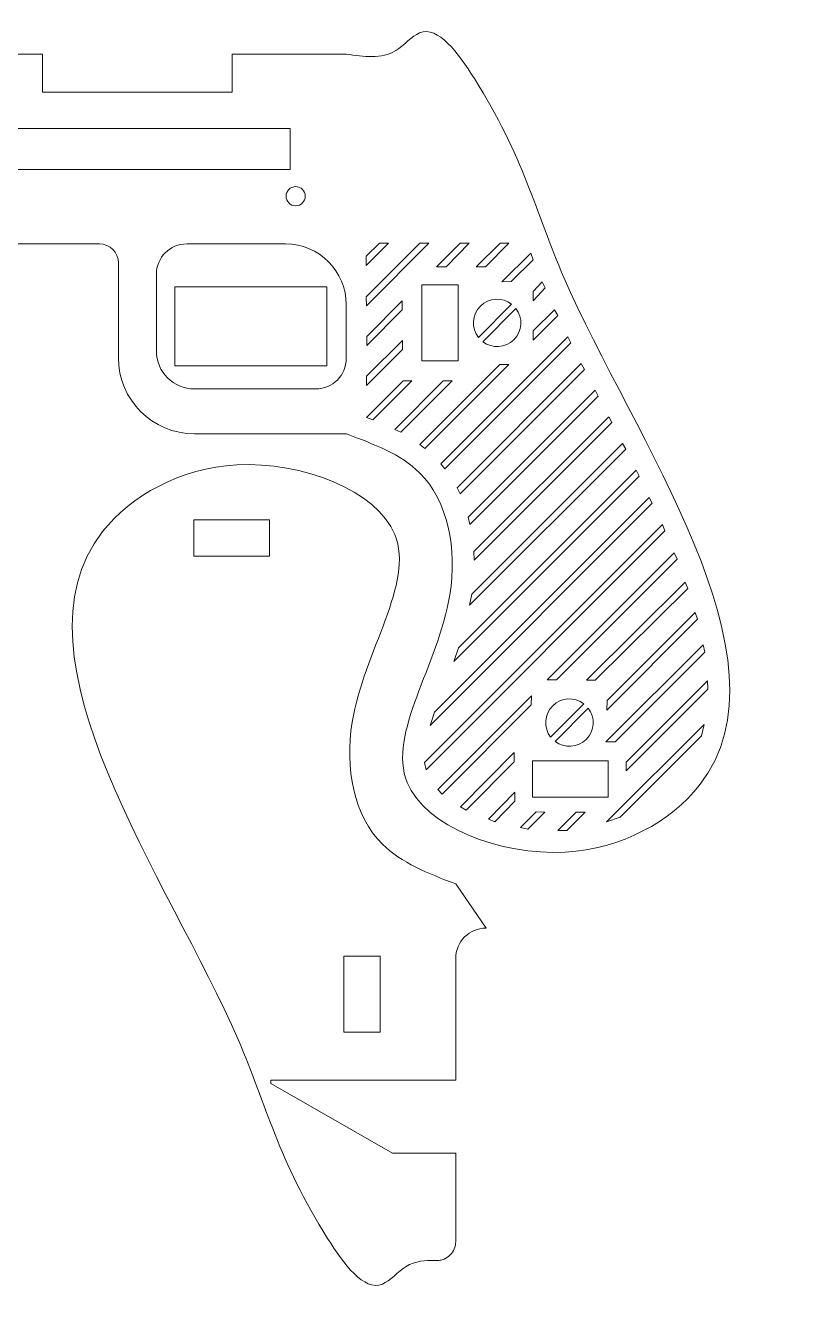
# Model space of a CAD drawing. Header units: inches. Extents: x -18 to -5.3, y 0.3 to 12.1.
# Drawn here: x -10.36 to -5.28, y 3.73 to 12.06 of the extents above; entities that cross this region are included whole.
import ezdxf

# ---------------------------------------------------------------- set-up
doc = ezdxf.new("R2010")
doc.units = ezdxf.units.IN
doc.header["$MEASUREMENT"] = 0
doc.layers.add('VISIBLE', color=7, linetype='Continuous')

msp = doc.modelspace()

# ---------------------------------------------------------------- linework, layer by layer
at = {"layer": 'VISIBLE', "color": 250, "lineweight": 9}
for points, knots in [([(-8.2492, 9.3744), (-8.0698, 9.3056), (-7.8912, 9.2417), (-7.7671, 9.1177), (-7.7671, 9.1177), (-7.58, 8.9306), (-7.5185, 8.6179), (-7.5682, 8.3135), (-7.5682, 8.3135), (-7.6441, 7.8483), (-7.9796, 7.4025), (-7.849, 7.0789), (-7.849, 7.0789), (-7.7317, 6.7885), (-7.2389, 6.5966), (-6.8092, 6.6204), (-6.8092, 6.6204), (-6.436, 6.6411), (-6.1104, 6.8243), (-5.9258, 7.0599), (-5.9258, 7.0599), (-5.2785, 7.8859), (-6.3657, 9.3547), (-6.8174, 10.4031), (-6.8174, 10.4031), (-7.0049, 10.8384), (-7.0828, 11.2013), (-7.4069, 11.7132), (-7.4069, 11.7132), (-7.5127, 11.8804), (-7.6448, 12.0635), (-7.7672, 12.0138), (-7.7672, 12.0138), (-7.8183, 11.993), (-7.8677, 11.9316), (-7.9246, 11.8972), (-7.9246, 11.8972), (-8.0193, 11.8398), (-8.1346, 11.8571), (-8.25, 11.8744)], [0, 0, 0, 0, 0.1, 0.1, 0.1, 0.1, 0.2, 0.2, 0.2, 0.2, 0.3, 0.3, 0.3, 0.3, 0.4, 0.4, 0.4, 0.4, 0.5, 0.5, 0.5, 0.5, 0.6, 0.6, 0.6, 0.6, 0.7, 0.7, 0.7, 0.7, 0.8, 0.8, 0.8, 0.8, 0.9, 0.9, 0.9, 0.9, 1, 1, 1, 1]), ([(-8.52, 10.9387), (-8.52, 10.9735), (-8.5482, 11.0017), (-8.583, 11.0017), (-8.583, 11.0017), (-8.6178, 11.0017), (-8.646, 10.9735), (-8.646, 10.9387), (-8.646, 10.9387), (-8.646, 10.9039), (-8.6178, 10.8757), (-8.583, 10.8757), (-8.583, 10.8757), (-8.5482, 10.8757), (-8.52, 10.9039), (-8.52, 10.9387), (-8.52, 10.9387), (-8.52, 10.9387), (-8.52, 10.9387), (-8.52, 10.9387)], [0, 0, 0, 0, 0.2, 0.2, 0.2, 0.2, 0.4, 0.4, 0.4, 0.4, 0.6, 0.6, 0.6, 0.6, 0.8, 0.8, 0.8, 0.8, 1, 1, 1, 1]), ([(-7.5295, 6.4109), (-7.7089, 6.4796), (-7.8883, 6.5485), (-8.0123, 6.6725), (-8.0123, 6.6725), (-8.1995, 6.8595), (-8.261, 7.1723), (-8.2113, 7.4766), (-8.2113, 7.4766), (-8.1354, 7.9419), (-7.7998, 8.3877), (-7.9305, 8.7112), (-7.9305, 8.7112), (-8.0477, 9.0016), (-8.5405, 9.1936), (-8.9703, 9.1698), (-8.9703, 9.1698), (-9.3434, 9.1491), (-9.6691, 8.9658), (-9.8536, 8.7303), (-9.8536, 8.7303), (-10.501, 7.9043), (-9.4138, 6.4354), (-8.9621, 5.387), (-8.9621, 5.387), (-8.7746, 4.9517), (-8.6966, 4.5889), (-8.3726, 4.0769), (-8.3726, 4.0769), (-8.2668, 3.9097), (-8.1347, 3.7266), (-8.0122, 3.7764), (-8.0122, 3.7764), (-7.9611, 3.7972), (-7.9117, 3.8585), (-7.8549, 3.8929), (-7.8549, 3.8929), (-7.7966, 3.9282), (-7.7305, 3.9353), (-7.6614, 3.9314)], [0, 0, 0, 0, 0.1, 0.1, 0.1, 0.1, 0.2, 0.2, 0.2, 0.2, 0.3, 0.3, 0.3, 0.3, 0.4, 0.4, 0.4, 0.4, 0.5, 0.5, 0.5, 0.5, 0.6, 0.6, 0.6, 0.6, 0.7, 0.7, 0.7, 0.7, 0.8, 0.8, 0.8, 0.8, 0.9, 0.9, 0.9, 0.9, 1, 1, 1, 1]), ([(-7.5295, 4.0563), (-7.5295, 4.04), (-7.5327, 4.0239), (-7.5389, 4.0088), (-7.5389, 4.0088), (-7.545, 3.9937), (-7.5541, 3.98), (-7.5655, 3.9684), (-7.5655, 3.9684), (-7.577, 3.9569), (-7.5906, 3.9476), (-7.6055, 3.9412), (-7.6055, 3.9412), (-7.6143, 3.9375), (-7.6235, 3.9348), (-7.6329, 3.9331), (-7.6329, 3.9331), (-7.6423, 3.9315), (-7.6519, 3.9309), (-7.6614, 3.9314)], [0, 0, 0, 0, 0.2, 0.2, 0.2, 0.2, 0.4, 0.4, 0.4, 0.4, 0.6, 0.6, 0.6, 0.6, 0.8, 0.8, 0.8, 0.8, 1, 1, 1, 1])]:
    msp.add_open_spline(points, degree=3, knots=knots, dxfattribs=at)
for points in [[(-14, 11.8744), (-14, 11.8744), (-10.25, 11.8744), (-10.25, 11.8744)], [(-10.25, 11.6244), (-10.25, 11.6244), (-10.25, 11.8744), (-10.25, 11.8744)], [(-9, 11.8744), (-9, 11.8744), (-8.25, 11.8744), (-8.25, 11.8744)], [(-9, 11.8744), (-9, 11.8744), (-9, 11.6244), (-9, 11.6244)], [(-9, 11.6244), (-9, 11.6244), (-10.25, 11.6244), (-10.25, 11.6244)], [(-15.6072, 11.3844), (-15.6072, 11.3844), (-8.6197, 11.3844), (-8.6197, 11.3844)], [(-8.6197, 11.3844), (-8.6197, 11.3844), (-8.6197, 11.1144), (-8.6197, 11.1144)], [(-8.6197, 11.1144), (-8.6197, 11.1144), (-15.6072, 11.1144), (-15.6072, 11.1144)], [(-9.875, 10.6244), (-9.875, 10.6244), (-14, 10.6244), (-14, 10.6244)], [(-9.75, 10.4994), (-9.75, 10.5684), (-9.8059, 10.6244), (-9.875, 10.6244)], [(-9.3, 10.6244), (-9.4104, 10.6244), (-9.5, 10.5348), (-9.5, 10.4244)], [(-9.3, 10.6244), (-9.3, 10.6244), (-8.65, 10.6244), (-8.65, 10.6244)], [(-8.25, 10.2244), (-8.25, 10.4453), (-8.4291, 10.6244), (-8.65, 10.6244)], [(-9.75, 10.4994), (-9.75, 10.4994), (-9.75, 9.8744), (-9.75, 9.8744)], [(-9.5, 9.9199), (-9.5, 9.9199), (-9.5, 10.4244), (-9.5, 10.4244)], [(-9.3783, 10.3411), (-9.3783, 10.3411), (-9.3783, 10.3411), (-9.3783, 10.3411)], [(-9.3783, 10.3411), (-9.3783, 10.3411), (-8.3783, 10.3411), (-8.3783, 10.3411)], [(-9.3783, 10.3411), (-9.3783, 10.3411), (-9.3783, 10.3411), (-9.3783, 10.3411)], [(-9.3783, 9.8211), (-9.3783, 9.8211), (-9.3783, 10.3411), (-9.3783, 10.3411)], [(-8.3783, 10.3411), (-8.3783, 10.3411), (-8.3783, 10.3411), (-8.3783, 10.3411)], [(-8.3783, 10.3411), (-8.3783, 10.3411), (-8.3783, 9.8211), (-8.3783, 9.8211)], [(-7.753, 9.8552), (-7.753, 9.8552), (-7.753, 10.3552), (-7.753, 10.3552)], [(-7.753, 10.3552), (-7.753, 10.3552), (-7.513, 10.3552), (-7.513, 10.3552)], [(-7.513, 10.3552), (-7.513, 10.3552), (-7.513, 9.8552), (-7.513, 9.8552)], [(-9.75, 9.8744), (-9.75, 9.5982), (-9.5261, 9.3744), (-9.25, 9.3744)], [(-9.5, 9.9199), (-9.5, 9.7818), (-9.3881, 9.6699), (-9.25, 9.6699)], [(-8.45, 9.6699), (-8.3395, 9.6699), (-8.25, 9.7594), (-8.25, 9.8699)], [(-7.513, 9.8552), (-7.513, 9.8552), (-7.753, 9.8552), (-7.753, 9.8552)], [(-9.3783, 9.8211), (-9.3783, 9.8211), (-9.3783, 9.8211), (-9.3783, 9.8211)], [(-8.3783, 9.8211), (-8.3783, 9.8211), (-9.3783, 9.8211), (-9.3783, 9.8211)], [(-8.45, 9.6699), (-8.45, 9.6699), (-9.25, 9.6699), (-9.25, 9.6699)], [(-9.25, 9.3744), (-9.25, 9.3744), (-8.25, 9.3744), (-8.25, 9.3744)], [(-9.2544, 8.8081), (-9.2544, 8.8081), (-9.2544, 8.8081), (-9.2544, 8.8081)], [(-8.7544, 8.8081), (-8.7544, 8.8081), (-9.2544, 8.8081), (-9.2544, 8.8081)], [(-9.2544, 8.8081), (-9.2544, 8.8081), (-9.2544, 8.5681), (-9.2544, 8.5681)], [(-8.7544, 8.5681), (-8.7544, 8.5681), (-8.7544, 8.8081), (-8.7544, 8.8081)], [(-9.2544, 8.5681), (-9.2544, 8.5681), (-9.2544, 8.5681), (-9.2544, 8.5681)], [(-9.2544, 8.5681), (-9.2544, 8.5681), (-9.2544, 8.5681), (-9.2544, 8.5681)], [(-9.2544, 8.5681), (-9.2544, 8.5681), (-8.7544, 8.5681), (-8.7544, 8.5681)], [(-8.7544, 8.5681), (-8.7544, 8.5681), (-8.7544, 8.5681), (-8.7544, 8.5681)], [(-7.0251, 6.982), (-7.0251, 6.982), (-7.0251, 7.222), (-7.0251, 7.222)], [(-7.0251, 7.222), (-7.0251, 7.222), (-6.5251, 7.222), (-6.5251, 7.222)], [(-6.5251, 7.222), (-6.5251, 7.222), (-6.5251, 6.982), (-6.5251, 6.982)], [(-6.5251, 6.982), (-6.5251, 6.982), (-7.0251, 6.982), (-7.0251, 6.982)], [(-7.5295, 6.4109), (-7.5295, 6.4109), (-7.3295, 6.1202), (-7.3295, 6.1202)], [(-7.3295, 6.1202), (-7.44, 6.1202), (-7.5295, 6.0307), (-7.5295, 5.9202)], [(-8.2664, 5.935), (-8.2664, 5.935), (-8.2664, 5.435), (-8.2664, 5.435)], [(-8.2664, 5.935), (-8.2664, 5.935), (-8.2664, 5.935), (-8.2664, 5.935)], [(-8.0264, 5.935), (-8.0264, 5.935), (-8.2664, 5.935), (-8.2664, 5.935)], [(-8.0264, 5.435), (-8.0264, 5.435), (-8.0264, 5.935), (-8.0264, 5.935)], [(-7.5295, 5.9202), (-7.5295, 5.9202), (-7.5295, 5.1187), (-7.5295, 5.1187)], [(-8.2664, 5.435), (-8.2664, 5.435), (-8.2664, 5.435), (-8.2664, 5.435)], [(-8.2664, 5.435), (-8.2664, 5.435), (-8.0264, 5.435), (-8.0264, 5.435)], [(-8.2664, 5.435), (-8.2664, 5.435), (-8.2664, 5.435), (-8.2664, 5.435)], [(-8.0264, 5.435), (-8.0264, 5.435), (-8.0264, 5.435), (-8.0264, 5.435)], [(-8.7473, 5.1187), (-8.7473, 5.1187), (-8.7473, 5.0978), (-8.7473, 5.0978)], [(-8.7473, 5.1187), (-8.7473, 5.1187), (-8.7473, 5.1187), (-8.7473, 5.1187)], [(-7.5295, 5.1187), (-7.5295, 5.1187), (-8.7473, 5.1187), (-8.7473, 5.1187)], [(-8.7473, 5.0978), (-8.7473, 5.0978), (-8.7473, 5.0978), (-8.7473, 5.0978)], [(-8.7473, 5.0978), (-8.7473, 5.0978), (-7.9459, 4.6393), (-7.9459, 4.6393)], [(-7.5295, 5.1187), (-7.5295, 5.1187), (-7.5295, 5.1187), (-7.5295, 5.1187)], [(-7.9459, 4.6393), (-7.9459, 4.6393), (-7.9459, 4.6393), (-7.9459, 4.6393)], [(-7.9459, 4.6393), (-7.9459, 4.6393), (-7.5295, 4.6393), (-7.5295, 4.6393)], [(-7.5295, 4.6393), (-7.5295, 4.6393), (-7.5295, 4.0563), (-7.5295, 4.0563)], [(-7.5295, 4.0563), (-7.5295, 4.0563), (-7.5295, 4.0563), (-7.5295, 4.0563)]]:
    msp.add_open_spline(points, degree=3, dxfattribs=at)
at = {"layer": 'VISIBLE', "color": 1, "lineweight": 9}
for points, knots in [([(-8.1184, 10.4829), (-8.1184, 10.4829), (-7.9722, 10.6291), (-7.9722, 10.6291), (-7.9722, 10.6291), (-7.9722, 10.6291), (-8.0315, 10.629), (-8.0315, 10.629), (-8.0315, 10.629), (-8.0315, 10.629), (-8.1183, 10.5433), (-8.1183, 10.5433), (-8.1183, 10.5433), (-8.1183, 10.5433), (-8.1184, 10.4829), (-8.1184, 10.4829)], [0, 0, 0, 0, 0.25, 0.25, 0.25, 0.25, 0.5, 0.5, 0.5, 0.5, 0.75, 0.75, 0.75, 0.75, 1, 1, 1, 1]), ([(-8.1177, 10.2172), (-8.1177, 10.2172), (-7.706, 10.6301), (-7.706, 10.6301), (-7.706, 10.6301), (-7.706, 10.6301), (-7.7653, 10.63), (-7.7653, 10.63), (-7.7653, 10.63), (-7.7653, 10.63), (-8.1181, 10.277), (-8.1181, 10.277), (-8.1181, 10.277), (-8.1181, 10.277), (-8.1177, 10.2172), (-8.1177, 10.2172)], [0, 0, 0, 0, 0.25, 0.25, 0.25, 0.25, 0.5, 0.5, 0.5, 0.5, 0.75, 0.75, 0.75, 0.75, 1, 1, 1, 1]), ([(-7.5922, 10.4733), (-7.5922, 10.4733), (-7.4409, 10.63), (-7.4409, 10.63), (-7.4409, 10.63), (-7.4409, 10.63), (-7.5002, 10.6297), (-7.5002, 10.6297), (-7.5002, 10.6297), (-7.5002, 10.6297), (-7.657, 10.4727), (-7.657, 10.4727), (-7.657, 10.4727), (-7.657, 10.4727), (-7.5922, 10.4733), (-7.5922, 10.4733)], [0, 0, 0, 0, 0.25, 0.25, 0.25, 0.25, 0.5, 0.5, 0.5, 0.5, 0.75, 0.75, 0.75, 0.75, 1, 1, 1, 1]), ([(-7.333, 10.4733), (-7.333, 10.4733), (-7.1794, 10.6287), (-7.1794, 10.6287), (-7.1794, 10.6287), (-7.1794, 10.6287), (-7.2369, 10.629), (-7.2369, 10.629), (-7.2369, 10.629), (-7.2369, 10.629), (-7.3955, 10.4733), (-7.3955, 10.4733), (-7.3955, 10.4733), (-7.3955, 10.4733), (-7.333, 10.4733), (-7.333, 10.4733)], [0, 0, 0, 0, 0.25, 0.25, 0.25, 0.25, 0.5, 0.5, 0.5, 0.5, 0.75, 0.75, 0.75, 0.75, 1, 1, 1, 1]), ([(-7.0201, 10.5205), (-7.0201, 10.5205), (-7.036, 10.5636), (-7.036, 10.5636), (-7.036, 10.5636), (-7.036, 10.5636), (-7.2254, 10.3749), (-7.2254, 10.3749), (-7.2254, 10.3749), (-7.2254, 10.3749), (-7.1652, 10.3761), (-7.1652, 10.3761), (-7.1652, 10.3761), (-7.1652, 10.3761), (-7.0201, 10.5205), (-7.0201, 10.5205)], [0, 0, 0, 0, 0.25, 0.25, 0.25, 0.25, 0.5, 0.5, 0.5, 0.5, 0.75, 0.75, 0.75, 0.75, 1, 1, 1, 1]), ([(-7.0205, 10.2502), (-7.0205, 10.2502), (-6.9409, 10.3346), (-6.9409, 10.3346), (-6.9409, 10.3346), (-6.9409, 10.3346), (-6.9598, 10.3746), (-6.9598, 10.3746), (-6.9598, 10.3746), (-6.9598, 10.3746), (-7.0205, 10.3119), (-7.0205, 10.3119), (-7.0205, 10.3119), (-7.0205, 10.3119), (-7.0205, 10.2502), (-7.0205, 10.2502)], [0, 0, 0, 0, 0.25, 0.25, 0.25, 0.25, 0.5, 0.5, 0.5, 0.5, 0.75, 0.75, 0.75, 0.75, 1, 1, 1, 1]), ([(-7.1615, 10.2283), (-7.2228, 10.2754), (-7.3109, 10.271), (-7.367, 10.2149), (-7.367, 10.2149), (-7.4231, 10.1588), (-7.4275, 10.0707), (-7.3804, 10.0094), (-7.3804, 10.0094), (-7.3804, 10.0094), (-7.1615, 10.2283), (-7.1615, 10.2283)], [0, 0, 0, 0, 0.333333, 0.333333, 0.333333, 0.333333, 0.666667, 0.666667, 0.666667, 0.666667, 1, 1, 1, 1]), ([(-7.8814, 10.1896), (-7.8814, 10.1896), (-7.8812, 10.2498), (-7.8812, 10.2498), (-7.8812, 10.2498), (-7.8812, 10.2498), (-8.1156, 10.0143), (-8.1156, 10.0143), (-8.1156, 10.0143), (-8.1156, 10.0143), (-8.1152, 9.966), (-8.1152, 9.966), (-8.1152, 9.966), (-8.1152, 9.966), (-8.1152, 9.9558), (-8.1152, 9.9558), (-8.1152, 9.9558), (-8.1152, 9.9558), (-7.8814, 10.1896), (-7.8814, 10.1896)], [0, 0, 0, 0, 0.2, 0.2, 0.2, 0.2, 0.4, 0.4, 0.4, 0.4, 0.6, 0.6, 0.6, 0.6, 0.8, 0.8, 0.8, 0.8, 1, 1, 1, 1]), ([(-7.1327, 10.1994), (-7.1327, 10.1994), (-7.3515, 9.9805), (-7.3515, 9.9805), (-7.3515, 9.9805), (-7.2903, 9.9334), (-7.2021, 9.9378), (-7.146, 9.9939), (-7.146, 9.9939), (-7.0899, 10.05), (-7.0856, 10.1381), (-7.1327, 10.1994)], [0, 0, 0, 0, 0.333333, 0.333333, 0.333333, 0.333333, 0.666667, 0.666667, 0.666667, 0.666667, 1, 1, 1, 1]), ([(-7.0188, 9.9907), (-7.0188, 9.9907), (-6.8578, 10.1525), (-6.8578, 10.1525), (-6.8578, 10.1525), (-6.8578, 10.1525), (-6.8787, 10.1906), (-6.8787, 10.1906), (-6.8787, 10.1906), (-6.8787, 10.1906), (-7.0199, 10.0532), (-7.0199, 10.0532), (-7.0199, 10.0532), (-7.0199, 10.0532), (-7.0188, 9.9907), (-7.0188, 9.9907)], [0, 0, 0, 0, 0.25, 0.25, 0.25, 0.25, 0.5, 0.5, 0.5, 0.5, 0.75, 0.75, 0.75, 0.75, 1, 1, 1, 1]), ([(-7.6016, 9.1436), (-7.6016, 9.1436), (-6.7723, 9.9729), (-6.7723, 9.9729), (-6.7723, 9.9729), (-6.7723, 9.9729), (-6.792, 10.0121), (-6.792, 10.0121), (-6.792, 10.0121), (-6.792, 10.0121), (-7.6272, 9.1768), (-7.6272, 9.1768), (-7.6272, 9.1768), (-7.6272, 9.1768), (-7.6016, 9.1436), (-7.6016, 9.1436)], [0, 0, 0, 0, 0.25, 0.25, 0.25, 0.25, 0.5, 0.5, 0.5, 0.5, 0.75, 0.75, 0.75, 0.75, 1, 1, 1, 1]), ([(-7.8793, 9.9288), (-7.8793, 9.9288), (-7.879, 9.9881), (-7.879, 9.9881), (-7.879, 9.9881), (-7.879, 9.9881), (-8.1164, 9.7533), (-8.1164, 9.7533), (-8.1164, 9.7533), (-8.1164, 9.7533), (-8.1161, 9.6919), (-8.1161, 9.6919), (-8.1161, 9.6919), (-8.1161, 9.6919), (-7.8793, 9.9288), (-7.8793, 9.9288)], [0, 0, 0, 0, 0.25, 0.25, 0.25, 0.25, 0.5, 0.5, 0.5, 0.5, 0.75, 0.75, 0.75, 0.75, 1, 1, 1, 1]), ([(-7.179, 9.831), (-7.179, 9.831), (-7.7323, 9.2781), (-7.7323, 9.2781), (-7.7323, 9.2781), (-7.7323, 9.2781), (-7.7326, 9.2783), (-7.7326, 9.2783), (-7.7326, 9.2783), (-7.7326, 9.2783), (-7.7661, 9.3032), (-7.7661, 9.3032), (-7.7661, 9.3032), (-7.7661, 9.3032), (-7.2391, 9.8314), (-7.2391, 9.8314), (-7.2391, 9.8314), (-7.2391, 9.8314), (-7.179, 9.831), (-7.179, 9.831)], [0, 0, 0, 0, 0.2, 0.2, 0.2, 0.2, 0.4, 0.4, 0.4, 0.4, 0.6, 0.6, 0.6, 0.6, 0.8, 0.8, 0.8, 0.8, 1, 1, 1, 1]), ([(-7.5012, 8.9788), (-7.5012, 8.9788), (-6.682, 9.798), (-6.682, 9.798), (-6.682, 9.798), (-6.682, 9.798), (-6.7027, 9.8362), (-6.7027, 9.8362), (-6.7027, 9.8362), (-6.7027, 9.8362), (-7.5199, 9.019), (-7.5199, 9.019), (-7.5199, 9.019), (-7.5199, 9.019), (-7.5012, 8.9788), (-7.5012, 8.9788)], [0, 0, 0, 0, 0.25, 0.25, 0.25, 0.25, 0.5, 0.5, 0.5, 0.5, 0.75, 0.75, 0.75, 0.75, 1, 1, 1, 1]), ([(-7.8758, 9.7236), (-7.8758, 9.7236), (-7.876, 9.7236), (-7.876, 9.7236), (-7.876, 9.7236), (-7.876, 9.7236), (-8.1169, 9.4827), (-8.1169, 9.4827), (-8.1169, 9.4827), (-8.1169, 9.4827), (-8.0748, 9.4659), (-8.0748, 9.4659), (-8.0748, 9.4659), (-8.0748, 9.4659), (-7.8174, 9.7233), (-7.8174, 9.7233), (-7.8174, 9.7233), (-7.8174, 9.7233), (-7.8758, 9.7236), (-7.8758, 9.7236)], [0, 0, 0, 0, 0.2, 0.2, 0.2, 0.2, 0.4, 0.4, 0.4, 0.4, 0.6, 0.6, 0.6, 0.6, 0.8, 0.8, 0.8, 0.8, 1, 1, 1, 1]), ([(-7.6113, 9.7227), (-7.6113, 9.7227), (-7.9308, 9.4036), (-7.9308, 9.4036), (-7.9308, 9.4036), (-7.9308, 9.4036), (-7.8912, 9.3843), (-7.8912, 9.3843), (-7.8912, 9.3843), (-7.8912, 9.3843), (-7.5524, 9.7231), (-7.5524, 9.7231), (-7.5524, 9.7231), (-7.5524, 9.7231), (-7.6113, 9.7227), (-7.6113, 9.7227)], [0, 0, 0, 0, 0.25, 0.25, 0.25, 0.25, 0.5, 0.5, 0.5, 0.5, 0.75, 0.75, 0.75, 0.75, 1, 1, 1, 1]), ([(-7.4374, 8.7774), (-7.4374, 8.7774), (-6.5916, 9.6232), (-6.5916, 9.6232), (-6.5916, 9.6232), (-6.5916, 9.6232), (-6.6123, 9.6614), (-6.6123, 9.6614), (-6.6123, 9.6614), (-6.6123, 9.6614), (-7.4473, 8.8265), (-7.4473, 8.8265), (-7.4473, 8.8265), (-7.4473, 8.8265), (-7.4374, 8.7774), (-7.4374, 8.7774)], [0, 0, 0, 0, 0.25, 0.25, 0.25, 0.25, 0.5, 0.5, 0.5, 0.5, 0.75, 0.75, 0.75, 0.75, 1, 1, 1, 1]), ([(-7.4077, 8.542), (-7.4077, 8.542), (-6.5011, 9.4486), (-6.5011, 9.4486), (-6.5011, 9.4486), (-6.5011, 9.4486), (-6.5217, 9.4869), (-6.5217, 9.4869), (-6.5217, 9.4869), (-6.5217, 9.4869), (-7.4096, 8.599), (-7.4096, 8.599), (-7.4096, 8.599), (-7.4096, 8.599), (-7.4077, 8.542), (-7.4077, 8.542)], [0, 0, 0, 0, 0.25, 0.25, 0.25, 0.25, 0.5, 0.5, 0.5, 0.5, 0.75, 0.75, 0.75, 0.75, 1, 1, 1, 1]), ([(-7.4377, 8.2452), (-7.4377, 8.2452), (-6.4096, 9.2733), (-6.4096, 9.2733), (-6.4096, 9.2733), (-6.4096, 9.2733), (-6.4312, 9.3106), (-6.4312, 9.3106), (-6.4312, 9.3106), (-6.4312, 9.3106), (-7.4224, 8.3194), (-7.4224, 8.3194), (-7.4224, 8.3194), (-7.4224, 8.3194), (-7.4377, 8.2452), (-7.4377, 8.2452)], [0, 0, 0, 0, 0.25, 0.25, 0.25, 0.25, 0.5, 0.5, 0.5, 0.5, 0.75, 0.75, 0.75, 0.75, 1, 1, 1, 1]), ([(-7.5414, 7.8763), (-7.5414, 7.8763), (-6.3215, 9.0962), (-6.3215, 9.0962), (-6.3215, 9.0962), (-6.3215, 9.0962), (-6.342, 9.1346), (-6.342, 9.1346), (-6.342, 9.1346), (-6.342, 9.1346), (-7.5114, 7.9653), (-7.5114, 7.9653), (-7.5114, 7.9653), (-7.5114, 7.9653), (-7.5414, 7.8763), (-7.5414, 7.8763)], [0, 0, 0, 0, 0.25, 0.25, 0.25, 0.25, 0.5, 0.5, 0.5, 0.5, 0.75, 0.75, 0.75, 0.75, 1, 1, 1, 1]), ([(-7.6979, 7.4546), (-7.6979, 7.4546), (-6.2352, 8.9174), (-6.2352, 8.9174), (-6.2352, 8.9174), (-6.2352, 8.9174), (-6.2567, 8.9548), (-6.2567, 8.9548), (-6.2567, 8.9548), (-6.2567, 8.9548), (-7.67, 7.5415), (-7.67, 7.5415), (-7.67, 7.5415), (-7.67, 7.5415), (-7.6979, 7.4546), (-7.6979, 7.4546)], [0, 0, 0, 0, 0.25, 0.25, 0.25, 0.25, 0.5, 0.5, 0.5, 0.5, 0.75, 0.75, 0.75, 0.75, 1, 1, 1, 1]), ([(-7.725, 7.1623), (-7.725, 7.1623), (-6.1523, 8.7351), (-6.1523, 8.7351), (-6.1523, 8.7351), (-6.1523, 8.7351), (-6.1685, 8.7778), (-6.1685, 8.7778), (-6.1685, 8.7778), (-6.1685, 8.7778), (-7.735, 7.2113), (-7.735, 7.2113), (-7.735, 7.2113), (-7.735, 7.2113), (-7.725, 7.1623), (-7.725, 7.1623)], [0, 0, 0, 0, 0.25, 0.25, 0.25, 0.25, 0.5, 0.5, 0.5, 0.5, 0.75, 0.75, 0.75, 0.75, 1, 1, 1, 1]), ([(-6.8671, 7.7551), (-6.8671, 7.7551), (-6.0724, 8.5498), (-6.0724, 8.5498), (-6.0724, 8.5498), (-6.0724, 8.5498), (-6.0908, 8.5903), (-6.0908, 8.5903), (-6.0908, 8.5903), (-6.0908, 8.5903), (-6.9267, 7.754), (-6.9267, 7.754), (-6.9267, 7.754), (-6.9267, 7.754), (-6.8671, 7.7551), (-6.8671, 7.7551)], [0, 0, 0, 0, 0.25, 0.25, 0.25, 0.25, 0.5, 0.5, 0.5, 0.5, 0.75, 0.75, 0.75, 0.75, 1, 1, 1, 1]), ([(-6.6108, 7.7528), (-6.6108, 7.7528), (-6.0009, 8.3562), (-6.0009, 8.3562), (-6.0009, 8.3562), (-6.0009, 8.3562), (-6.0182, 8.3977), (-6.0182, 8.3977), (-6.0182, 8.3977), (-6.0182, 8.3977), (-6.6695, 7.7534), (-6.6695, 7.7534), (-6.6695, 7.7534), (-6.6695, 7.7534), (-6.6108, 7.7528), (-6.6108, 7.7528)], [0, 0, 0, 0, 0.25, 0.25, 0.25, 0.25, 0.5, 0.5, 0.5, 0.5, 0.75, 0.75, 0.75, 0.75, 1, 1, 1, 1]), ([(-6.5352, 7.5549), (-6.5352, 7.5549), (-5.9374, 8.1545), (-5.9374, 8.1545), (-5.9374, 8.1545), (-5.9374, 8.1545), (-5.9526, 8.1982), (-5.9526, 8.1982), (-5.9526, 8.1982), (-5.9526, 8.1982), (-6.5335, 7.6183), (-6.5335, 7.6183), (-6.5335, 7.6183), (-6.5335, 7.6183), (-6.5352, 7.5549), (-6.5352, 7.5549)], [0, 0, 0, 0, 0.25, 0.25, 0.25, 0.25, 0.5, 0.5, 0.5, 0.5, 0.75, 0.75, 0.75, 0.75, 1, 1, 1, 1]), ([(-6.4795, 7.3472), (-6.4795, 7.3472), (-5.8903, 7.9364), (-5.8903, 7.9364), (-5.8903, 7.9364), (-5.8903, 7.9364), (-5.8998, 7.9859), (-5.8998, 7.9859), (-5.8998, 7.9859), (-5.8998, 7.9859), (-6.5405, 7.347), (-6.5405, 7.347), (-6.5405, 7.347), (-6.5405, 7.347), (-6.4795, 7.3472), (-6.4795, 7.3472)], [0, 0, 0, 0, 0.25, 0.25, 0.25, 0.25, 0.5, 0.5, 0.5, 0.5, 0.75, 0.75, 0.75, 0.75, 1, 1, 1, 1]), ([(-5.8716, 7.7489), (-5.8716, 7.7489), (-6.4072, 7.2133), (-6.4072, 7.2133), (-6.4072, 7.2133), (-6.4072, 7.2133), (-6.4067, 7.1548), (-6.4067, 7.1548), (-6.4067, 7.1548), (-6.4067, 7.1548), (-5.8689, 7.6926), (-5.8689, 7.6926), (-5.8689, 7.6926), (-5.8689, 7.6926), (-5.8716, 7.7489), (-5.8716, 7.7489)], [0, 0, 0, 0, 0.25, 0.25, 0.25, 0.25, 0.5, 0.5, 0.5, 0.5, 0.75, 0.75, 0.75, 0.75, 1, 1, 1, 1]), ([(-7.0313, 7.6498), (-7.0313, 7.6498), (-7.6475, 7.0336), (-7.6475, 7.0336), (-7.6475, 7.0336), (-7.6475, 7.0336), (-7.6195, 7.0028), (-7.6195, 7.0028), (-7.6195, 7.0028), (-7.6195, 7.0028), (-7.6195, 7.0028), (-7.6195, 7.0028), (-7.6195, 7.0028), (-7.6195, 7.0028), (-7.0319, 7.5904), (-7.0319, 7.5904), (-7.0319, 7.5904), (-7.0319, 7.5904), (-7.0313, 7.6498), (-7.0313, 7.6498)], [0, 0, 0, 0, 0.2, 0.2, 0.2, 0.2, 0.4, 0.4, 0.4, 0.4, 0.6, 0.6, 0.6, 0.6, 0.8, 0.8, 0.8, 0.8, 1, 1, 1, 1]), ([(-6.6857, 7.5971), (-6.7469, 7.6442), (-6.8351, 7.6398), (-6.8912, 7.5837), (-6.8912, 7.5837), (-6.9473, 7.5276), (-6.9517, 7.4395), (-6.9046, 7.3782), (-6.9046, 7.3782), (-6.9046, 7.3782), (-6.6857, 7.5971), (-6.6857, 7.5971)], [0, 0, 0, 0, 0.333333, 0.333333, 0.333333, 0.333333, 0.666667, 0.666667, 0.666667, 0.666667, 1, 1, 1, 1]), ([(-6.6568, 7.5682), (-6.6568, 7.5682), (-6.8757, 7.3494), (-6.8757, 7.3494), (-6.8757, 7.3494), (-6.8144, 7.3023), (-6.7263, 7.3066), (-6.6702, 7.3627), (-6.6702, 7.3627), (-6.6141, 7.4189), (-6.6097, 7.507), (-6.6568, 7.5682)], [0, 0, 0, 0, 0.333333, 0.333333, 0.333333, 0.333333, 0.666667, 0.666667, 0.666667, 0.666667, 1, 1, 1, 1]), ([(-6.5363, 6.819), (-6.5363, 6.819), (-6.4464, 6.85), (-6.4464, 6.85), (-6.4464, 6.85), (-6.4464, 6.85), (-5.9113, 7.385), (-5.9113, 7.385), (-5.9113, 7.385), (-5.9113, 7.385), (-5.8945, 7.4608), (-5.8945, 7.4608), (-5.8945, 7.4608), (-5.8945, 7.4608), (-6.5363, 6.819), (-6.5363, 6.819)], [0, 0, 0, 0, 0.25, 0.25, 0.25, 0.25, 0.5, 0.5, 0.5, 0.5, 0.75, 0.75, 0.75, 0.75, 1, 1, 1, 1]), ([(-7.1443, 7.2754), (-7.1443, 7.2754), (-7.4978, 6.9182), (-7.4978, 6.9182), (-7.4978, 6.9182), (-7.4978, 6.9182), (-7.4609, 6.8961), (-7.4609, 6.8961), (-7.4609, 6.8961), (-7.4609, 6.8961), (-7.1452, 7.2144), (-7.1452, 7.2144), (-7.1452, 7.2144), (-7.1452, 7.2144), (-7.1443, 7.2754), (-7.1443, 7.2754)], [0, 0, 0, 0, 0.25, 0.25, 0.25, 0.25, 0.5, 0.5, 0.5, 0.5, 0.75, 0.75, 0.75, 0.75, 1, 1, 1, 1]), ([(-7.1414, 7.0141), (-7.1414, 7.0141), (-7.3145, 6.8363), (-7.3145, 6.8363), (-7.3145, 6.8363), (-7.3145, 6.8363), (-7.2718, 6.8201), (-7.2718, 6.8201), (-7.2718, 6.8201), (-7.2718, 6.8201), (-7.1414, 6.9551), (-7.1414, 6.9551), (-7.1414, 6.9551), (-7.1414, 6.9551), (-7.1414, 7.0141), (-7.1414, 7.0141)], [0, 0, 0, 0, 0.25, 0.25, 0.25, 0.25, 0.5, 0.5, 0.5, 0.5, 0.75, 0.75, 0.75, 0.75, 1, 1, 1, 1]), ([(-7.0002, 6.8849), (-7.0002, 6.8849), (-7.104, 6.7817), (-7.104, 6.7817), (-7.104, 6.7817), (-7.104, 6.7817), (-7.0549, 6.7719), (-7.0549, 6.7719), (-7.0549, 6.7719), (-7.0549, 6.7719), (-6.9419, 6.8842), (-6.9419, 6.8842), (-6.9419, 6.8842), (-6.9419, 6.8842), (-7.0002, 6.8849), (-7.0002, 6.8849)], [0, 0, 0, 0, 0.25, 0.25, 0.25, 0.25, 0.5, 0.5, 0.5, 0.5, 0.75, 0.75, 0.75, 0.75, 1, 1, 1, 1]), ([(-6.7366, 6.8842), (-6.7366, 6.8842), (-6.858, 6.7625), (-6.858, 6.7625), (-6.858, 6.7625), (-6.858, 6.7625), (-6.7985, 6.7631), (-6.7985, 6.7631), (-6.7985, 6.7631), (-6.7985, 6.7631), (-6.6767, 6.8842), (-6.6767, 6.8842), (-6.6767, 6.8842), (-6.6767, 6.8842), (-6.7366, 6.8842), (-6.7366, 6.8842)], [0, 0, 0, 0, 0.25, 0.25, 0.25, 0.25, 0.5, 0.5, 0.5, 0.5, 0.75, 0.75, 0.75, 0.75, 1, 1, 1, 1])]:
    msp.add_open_spline(points, degree=3, knots=knots, dxfattribs=at)
msp.add_open_spline([(-8.25, 10.2244), (-8.25, 10.2244), (-8.25, 9.8699), (-8.25, 9.8699)], degree=3, dxfattribs=at)

doc.saveas('drawing.dxf')
